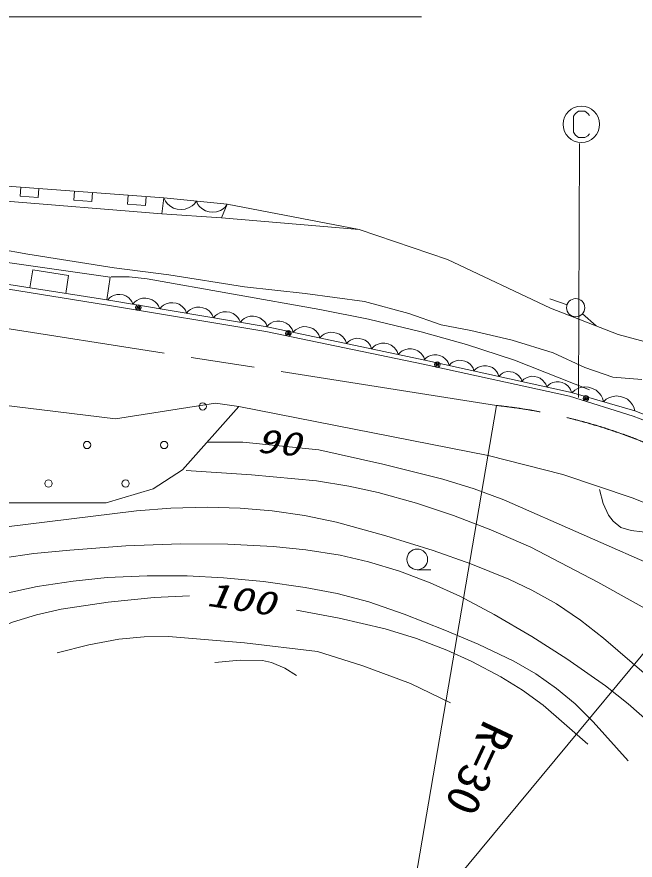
# Model space of a CAD drawing. Units: millimetres, scale not verified. Extents: x 40000 to 680000, y 20000 to 380000.
# Drawn here: x 390594 to 424604, y 287974 to 334359 of the extents above; entities that cross this region are included whole.
import ezdxf
from ezdxf.enums import TextEntityAlignment as Align

# ---------------------------------------------------------------- set-up
doc = ezdxf.new("R2010")
doc.units = ezdxf.units.MM
doc.header["$LTSCALE"] = 1000
doc.linetypes.add('CHAIN', pattern=[18.5, 12, -1.5, 3.5, -1.5])
for name, color, linetype, lineweight in [('M-BGD', 7, 'Continuous', 13), ('M-BGD-EXST', 7, 'Continuous', 13), ('M-BMK', 2, 'CHAIN', 13), ('M-STR-HTXT', 7, 'Continuous', 13)]:
    doc.layers.add(name, color=color, linetype=linetype, lineweight=lineweight)
doc.styles.add('ＭＳ ゴシック', font='')
doc.styles.get('ＭＳ ゴシック').set_extended_font_data('MS Gothic')

msp = doc.modelspace()

# ---------------------------------------------------------------- linework, layer by layer
at = {"layer": 'M-BGD'}
for p, q in [((398682, 324403), (378044, 325933)), ((378156, 325171), (398572, 323532)), ((390812, 324986), (390775, 324488)), ((391773, 324414), (391810, 324913)), ((393761, 324768), (393724, 324269)), ((394721, 324195), (394758, 324694)), ((390775, 324488), (391773, 324414)), ((393724, 324269), (394721, 324195)), ((396709, 324549), (396672, 324051)), ((397669, 323977), (397706, 324475)), ((398682, 324403), (398572, 323532)), ((398682, 324403), (402169, 324049)), ((398682, 324403), (398771, 324213)), ((396672, 324051), (397669, 323977)), ((398771, 324213), (398868, 324095)), ((398868, 324095), (399000, 323973)), ((399000, 323973), (399204, 323843)), ((399204, 323843), (399415, 323786)), ((399415, 323786), (399630, 323764)), ((399630, 323764), (399849, 323778)), ((399849, 323778), (400075, 323864)), ((400075, 323864), (400229, 323957)), ((400229, 323957), (400347, 324053)), ((400347, 324053), (400473, 324221)), ((400473, 324221), (400557, 324042)), ((400557, 324042), (400648, 323930)), ((400648, 323930), (400773, 323815)), ((400773, 323815), (400966, 323693)), ((401788, 323712), (401934, 323800)), ((401843, 323311), (402169, 324049)), ((401934, 323800), (402045, 323891)), ((402045, 323891), (402164, 324050)), ((402169, 324049), (409421, 322672)), ((398572, 323532), (401843, 323311)), ((400966, 323693), (401165, 323638)), ((401165, 323638), (401368, 323618)), ((401368, 323618), (401575, 323631)), ((401575, 323631), (401788, 323712)), ((401843, 323311), (409421, 322672)), ((409421, 322672), (414274, 321020)), ((391205, 321309), (387440, 321973)), ((382727, 321886), (395721, 320042)), ((395945, 320556), (391205, 321309)), ((414274, 321020), (419954, 318335)), ((395463, 318517), (380731, 320898)), ((395547, 318789), (382553, 320842)), ((398958, 320167), (395945, 320556)), ((391467, 320446), (391311, 319459)), ((393442, 320134), (391467, 320446)), ((393286, 319147), (393442, 320134)), ((403122, 319502), (398958, 320167)), ((395721, 320042), (395547, 318789)), ((406444, 319148), (403122, 319502)), ((409722, 318705), (406444, 319148)), ((404366, 317309), (395547, 318789)), ((395695, 318907), (395589, 318782)), ((395792, 318975), (395695, 318907)), ((395916, 319040), (395792, 318975)), ((396096, 319095), (395916, 319040)), ((396266, 319095), (396096, 319095)), ((396432, 319067), (396266, 319095)), ((396593, 319011), (396432, 319067)), ((396745, 318901), (396593, 319011)), ((396841, 318799), (396745, 318901)), ((396910, 318703), (396841, 318799)), ((396970, 318551), (396910, 318703)), ((397083, 318684), (396970, 318551)), ((397187, 318758), (397083, 318684)), ((397320, 318826), (397187, 318758)), ((397513, 318885), (397320, 318826)), ((397695, 318885), (397513, 318885)), ((397873, 318855), (397695, 318885)), ((398045, 318796), (397873, 318855)), ((398208, 318677), (398045, 318796)), ((398311, 318569), (398208, 318677)), ((412158, 318040), (409722, 318705)), ((420860, 318525), (419916, 318856)), ((404289, 317056), (395463, 318517)), ((398385, 318465), (398311, 318569)), ((398449, 318302), (398385, 318465)), ((398563, 318435), (398449, 318302)), ((398666, 318509), (398563, 318435)), ((398800, 318578), (398666, 318509)), ((398992, 318637), (398800, 318578)), ((399175, 318637), (398992, 318637)), ((399352, 318607), (399175, 318637)), ((399525, 318548), (399352, 318607)), ((399687, 318429), (399525, 318548)), ((399791, 318321), (399687, 318429)), ((399865, 318217), (399791, 318321)), ((399929, 318054), (399865, 318217)), ((400146, 318261), (400042, 318187)), ((400279, 318330), (400146, 318261)), ((400471, 318389), (400279, 318330)), ((400654, 318389), (400471, 318389)), ((400831, 318359), (400654, 318389)), ((401004, 318299), (400831, 318359)), ((401167, 318181), (401004, 318299)), ((419954, 318335), (423671, 316890)), ((400042, 318187), (399929, 318054)), ((401270, 318072), (401167, 318181)), ((401344, 317969), (401270, 318072)), ((401408, 317806), (401344, 317969)), ((401521, 317939), (401408, 317806)), ((401625, 318013), (401521, 317939)), ((401758, 318082), (401625, 318013)), ((401951, 318141), (401758, 318082)), ((402133, 318140), (401951, 318141)), ((402311, 318111), (402133, 318140)), ((402483, 318051), (402311, 318111)), ((402646, 317933), (402483, 318051)), ((402749, 317824), (402646, 317933)), ((402823, 317720), (402749, 317824)), ((403104, 317764), (403001, 317691)), ((403238, 317833), (403104, 317764)), ((403430, 317892), (403238, 317833)), ((403613, 317892), (403430, 317892)), ((403790, 317862), (403613, 317892)), ((403963, 317803), (403790, 317862)), ((404125, 317684), (403963, 317803)), ((413930, 317420), (412158, 318040)), ((421707, 318030), (422458, 317369)), ((402887, 317558), (402823, 317720)), ((403001, 317691), (402887, 317558)), ((404229, 317576), (404125, 317684)), ((404303, 317472), (404229, 317576)), ((404366, 317309), (404303, 317472)), ((404448, 317445), (404329, 317317)), ((413038, 315483), (404366, 317309)), ((404555, 317515), (404448, 317445)), ((404691, 317578), (404555, 317515)), ((404885, 317629), (404691, 317578)), ((405068, 317621), (404885, 317629)), ((405244, 317584), (405068, 317621)), ((405414, 317518), (405244, 317584)), ((405571, 317393), (405414, 317518)), ((405670, 317280), (405571, 317393)), ((405740, 317173), (405670, 317280)), ((406353, 317320), (406159, 317269)), ((406536, 317312), (406353, 317320)), ((406712, 317275), (406536, 317312)), ((406882, 317209), (406712, 317275)), ((415569, 317110), (413930, 317420)), ((412936, 315248), (404289, 317056)), ((405797, 317008), (405740, 317173)), ((405916, 317136), (405797, 317008)), ((406023, 317206), (405916, 317136)), ((406159, 317269), (406023, 317206)), ((407039, 317084), (406882, 317209)), ((407138, 316971), (407039, 317084)), ((407208, 316864), (407138, 316971)), ((407265, 316699), (407208, 316864)), ((407384, 316827), (407265, 316699)), ((407490, 316897), (407384, 316827)), ((407626, 316960), (407490, 316897)), ((407821, 317011), (407626, 316960)), ((408003, 317003), (407821, 317011)), ((408180, 316966), (408003, 317003)), ((408349, 316900), (408180, 316966)), ((408507, 316775), (408349, 316900)), ((417843, 316578), (415569, 317110)), ((427251, 315903), (423671, 316890)), ((408606, 316662), (408507, 316775)), ((408675, 316555), (408606, 316662)), ((408733, 316390), (408675, 316555)), ((408844, 316509), (408733, 316390)), ((408943, 316574), (408844, 316509)), ((409070, 316633), (408943, 316574)), ((409252, 316681), (409070, 316633)), ((409422, 316674), (409252, 316681)), ((409586, 316639), (409422, 316674)), ((409745, 316577), (409586, 316639)), ((409892, 316460), (409745, 316577)), ((409984, 316355), (409892, 316460)), ((410049, 316256), (409984, 316355)), ((410464, 316362), (410328, 316299)), ((410659, 316413), (410464, 316362)), ((410841, 316406), (410659, 316413)), ((411017, 316369), (410841, 316406)), ((411187, 316302), (411017, 316369)), ((420102, 315870), (417843, 316578)), ((410103, 316101), (410049, 316256)), ((410222, 316230), (410103, 316101)), ((410328, 316299), (410222, 316230)), ((411345, 316177), (411187, 316302)), ((411444, 316064), (411345, 316177)), ((411513, 315957), (411444, 316064)), ((411570, 315792), (411513, 315957)), ((411689, 315920), (411570, 315792)), ((411796, 315990), (411689, 315920)), ((411932, 316053), (411796, 315990)), ((412127, 316104), (411932, 316053)), ((412309, 316096), (412127, 316104)), ((412485, 316059), (412309, 316096)), ((412655, 315993), (412485, 316059)), ((412813, 315868), (412655, 315993)), ((412912, 315755), (412813, 315868)), ((412981, 315648), (412912, 315755)), ((413038, 315483), (412981, 315648)), ((413116, 315609), (413003, 315491)), ((421108, 313699), (413038, 315483)), ((413216, 315673), (413116, 315609)), ((413343, 315731), (413216, 315673)), ((413525, 315777), (413343, 315731)), ((413695, 315768), (413525, 315777)), ((413860, 315732), (413695, 315768)), ((414018, 315668), (413860, 315732)), ((414163, 315550), (414018, 315668)), ((414255, 315444), (414163, 315550)), ((414319, 315343), (414255, 315444)), ((414710, 315429), (414583, 315371)), ((414892, 315475), (414710, 315429)), ((415062, 315466), (414892, 315475)), ((415227, 315429), (415062, 315466)), ((415385, 315366), (415227, 315429)), ((421830, 315072), (420102, 315870)), ((421000, 313502), (412936, 315248)), ((414370, 315189), (414319, 315343)), ((414483, 315307), (414370, 315189)), ((414583, 315371), (414483, 315307)), ((415530, 315248), (415385, 315366)), ((415622, 315141), (415530, 315248)), ((415686, 315041), (415622, 315141)), ((415737, 314886), (415686, 315041)), ((415850, 315005), (415737, 314886)), ((415950, 315069), (415850, 315005)), ((416077, 315127), (415950, 315069)), ((416259, 315172), (416077, 315127)), ((416429, 315164), (416259, 315172)), ((416594, 315127), (416429, 315164)), ((416752, 315064), (416594, 315127)), ((416897, 314945), (416752, 315064)), ((423381, 314541), (421830, 315072)), ((416989, 314839), (416897, 314945)), ((417053, 314739), (416989, 314839)), ((417104, 314584), (417053, 314739)), ((417209, 314694), (417104, 314584)), ((417302, 314754), (417209, 314694)), ((417420, 314807), (417302, 314754)), ((417589, 314850), (417420, 314807)), ((417747, 314842), (417589, 314850)), ((417899, 314808), (417747, 314842)), ((418046, 314749), (417899, 314808)), ((418182, 314639), (418046, 314749)), ((418266, 314540), (418182, 314639)), ((418326, 314447), (418266, 314540)), ((418714, 314544), (418586, 314486)), ((418896, 314590), (418714, 314544)), ((419066, 314581), (418896, 314590)), ((419230, 314545), (419066, 314581)), ((419388, 314481), (419230, 314545)), ((424975, 314408), (423381, 314541)), ((418374, 314304), (418326, 314447)), ((418486, 314422), (418374, 314304)), ((418586, 314486), (418486, 314422)), ((419534, 314363), (419388, 314481)), ((419625, 314256), (419534, 314363)), ((419689, 314156), (419625, 314256)), ((419741, 314001), (419689, 314156)), ((419853, 314120), (419741, 314001)), ((419953, 314184), (419853, 314120)), ((420081, 314242), (419953, 314184)), ((420263, 314288), (420081, 314242)), ((420433, 314279), (420263, 314288)), ((420597, 314242), (420433, 314279)), ((420755, 314179), (420597, 314242)), ((420901, 314060), (420755, 314179)), ((420992, 313954), (420901, 314060)), ((383256, 313811), (396012, 312255)), ((421056, 313854), (420992, 313954)), ((421108, 313699), (421056, 313854)), ((424590, 312680), (421108, 313699)), ((421289, 313834), (421135, 313691)), ((421423, 313907), (421289, 313834)), ((421592, 313970), (421423, 313907)), ((421830, 314013), (421592, 313970)), ((422047, 313987), (421830, 314013)), ((422254, 313926), (422047, 313987)), ((422452, 313831), (422254, 313926)), ((422629, 313667), (422452, 313831)), ((422736, 313523), (422629, 313667)), ((396012, 312255), (401525, 313119)), ((401525, 313119), (402801, 312925)), ((424492, 312390), (421000, 313502)), ((422810, 313389), (422736, 313523)), ((422863, 313186), (422810, 313389)), ((423017, 313328), (422863, 313186)), ((423151, 313401), (423017, 313328)), ((423320, 313465), (423151, 313401)), ((423557, 313507), (423320, 313465)), ((423775, 313481), (423557, 313507)), ((423982, 313421), (423775, 313481)), ((424179, 313325), (423982, 313421)), ((424356, 313161), (424179, 313325)), ((424464, 313017), (424356, 313161)), ((402801, 312925), (399709, 309444)), ((402801, 312925), (416525, 310226)), ((424537, 312883), (424464, 313017)), ((424590, 312680), (424537, 312883)), ((428625, 311109), (424590, 312680)), ((428461, 310866), (424492, 312390)), ((416525, 310226), (420626, 309179)), ((399709, 309444), (398088, 308406)), ((420626, 309179), (424443, 307895)), ((398088, 308406), (395515, 307628)), ((395515, 307628), (388877, 307628)), ((424443, 307895), (427652, 306645)), ((412617, 303948), (413367, 303948))]:
    msp.add_line(p, q, dxfattribs=at)
for points in [[(395776, 320054), (396767, 320062), (397761, 319954), (407259, 318264), (409941, 317724), (412829, 317035), (415333, 316329), (417959, 315481), (422092, 313848)], [(401084, 310969), (403027, 310957), (407203, 310549), (410725, 309763), (414031, 308923), (415751, 308405), (417378, 307802), (426228, 303900), (427925, 303080), (429672, 302107), (430762, 301370), (431858, 300499), (433549, 298973), (435404, 297146), (436530, 295918), (437796, 294370), (439455, 292113), (441027, 289803), (442280, 287995), (443603, 286274)], [(399911, 309405), (403503, 309173), (407075, 308830), (408853, 308553), (410463, 308205), (412582, 307607), (414612, 306926), (416672, 306147), (418873, 305193), (422555, 303262), (426270, 301199), (427642, 300371), (429289, 299235), (430428, 298330), (431758, 297116), (433008, 295818), (434313, 294310), (440308, 286729), (443632, 281974)], [(422651, 308363), (422850, 307588), (423144, 306946), (423393, 306619), (423824, 306278), (424385, 306101), (424995, 306036), (425798, 305921), (426762, 305662), (428835, 305028), (430901, 304275), (433743, 302409), (436791, 300283), (437550, 299622), (438227, 298887), (438690, 298222), (439141, 297323), (439450, 296361), (439614, 295513), (439776, 294730), (440081, 293929), (440750, 292927), (441588, 291871), (447680, 284638)], [(387469, 305997), (397176, 307180), (399069, 307331), (401069, 307389), (402869, 307342), (404629, 307190), (406411, 306926), (408184, 306556), (410885, 305818), (413494, 305000), (415572, 304278), (417664, 303432), (418930, 302829), (420280, 302068), (421599, 301166), (422862, 300180), (426023, 297465), (428992, 294783), (430437, 293393), (431801, 291931), (432844, 290635), (434005, 289005), (434445, 288359)], [(389789, 304583), (391523, 304844), (393516, 305033), (396584, 305258), (399603, 305379), (402203, 305352), (404694, 305222), (406486, 305042), (408383, 304741), (409942, 304378), (411640, 303867), (413325, 303231), (414968, 302494), (416858, 301493), (418924, 300271), (420845, 299049), (422978, 297562), (424225, 296581), (425569, 295379), (426561, 294354), (427587, 293129), (429232, 290900)], [(382905, 299957), (384704, 300835), (386526, 301611), (388040, 302130), (389779, 302609), (391706, 303019), (393682, 303328), (395569, 303515), (397768, 303617), (399969, 303612), (401969, 303508), (404160, 303301), (406450, 302978), (408219, 302636), (409961, 302187), (411896, 301513), (414127, 300619), (415974, 299851), (417924, 298925), (419137, 298217), (420287, 297415), (421300, 296568), (422299, 295590), (424215, 293442)], [(387075, 299566), (388695, 300370), (390350, 301067), (391672, 301473), (393038, 301773), (395625, 302158), (398138, 302430), (400089, 302507)], [(405968, 301730), (408328, 301289), (410852, 300698), (412570, 300158), (414254, 299517), (415626, 298904), (417223, 298064), (418410, 297321), (419540, 296491), (422000, 294354)], [(392809, 299371), (394554, 299815), (396208, 300122), (397605, 300258), (398938, 300280), (403122, 299922), (407140, 299459), (409620, 298654), (412248, 297686), (414441, 296634)], [(401475, 298850), (402868, 298969), (404113, 298951), (404603, 298850), (405328, 298530), (405971, 298133)]]:
    msp.add_lwpolyline(points, dxfattribs=at)
for centre, radius in [((421332, 318360), 500), ((397277, 318369), 150), ((397277, 318369), 90), ((397277, 318369), 30), ((405530, 316950), 150), ((405530, 316950), 90), ((405530, 316950), 30), ((413722, 315231), 150), ((413722, 315231), 90), ((413722, 315231), 30), ((400818, 312931), 200), ((421893, 313375), 150), ((421893, 313375), 90), ((421893, 313375), 30), ((394454, 310810), 200), ((398697, 310810), 200), ((392333, 308688), 200), ((396576, 308688), 200), ((412617, 304518), 570)]:
    msp.add_circle(centre, radius, dxfattribs=at)
at = {"layer": 'M-BGD-EXST'}
for p, q in [((421326, 329049), (421206, 328889)), ((421206, 328889), (421206, 328009)), ((421486, 329169), (421326, 329049)), ((421846, 329169), (421486, 329169)), ((422006, 329049), (421846, 329169)), ((422086, 328929), (422006, 329049)), ((421206, 328009), (421326, 327849)), ((421326, 327849), (421486, 327729)), ((421486, 327729), (421846, 327729)), ((421846, 327729), (422006, 327809)), ((422006, 327809), (422086, 327929)), ((421540, 327391), (421488, 313417))]:
    msp.add_line(p, q, dxfattribs=at)
msp.add_circle((421646, 328449), 1000, dxfattribs=at)
at = {"layer": 'M-BMK'}
msp.add_line((416979, 312983), (375510, 319509), dxfattribs=at)
msp.add_arc((413847, 283147), 30000, 53.5989, 84.0068, dxfattribs=at)
at = {"layer": 'M-STR-HTXT'}
for p, q in [((386843, 334359), (412860, 334359)), ((411943, 283546), (416979, 312983)), ((431650, 307294), (411943, 283546))]:
    msp.add_line(p, q, dxfattribs=at)

# ---------------------------------------------------------------- texts
at = {"layer": 'M-BGD', "style": 'ＭＳ ゴシック', "oblique": 15}
for s, rotation, width, p in [('90', 354.5, 1.35, (403709, 310015)), ('100', 351.4, 1.4, (400928, 301580))]:
    msp.add_text(s, height=1320, rotation=rotation, dxfattribs=dict(at, width=width)).set_placement(p, align=Align.BOTTOM_LEFT)
at = {"layer": 'M-STR-HTXT', "style": 'ＭＳ ゴシック', "width": 1.05}
msp.add_text('R=30', height=1833, rotation=244.9, dxfattribs=at).set_placement((415817, 296002), align=Align.BOTTOM_LEFT)

doc.saveas('drawing.dxf')
